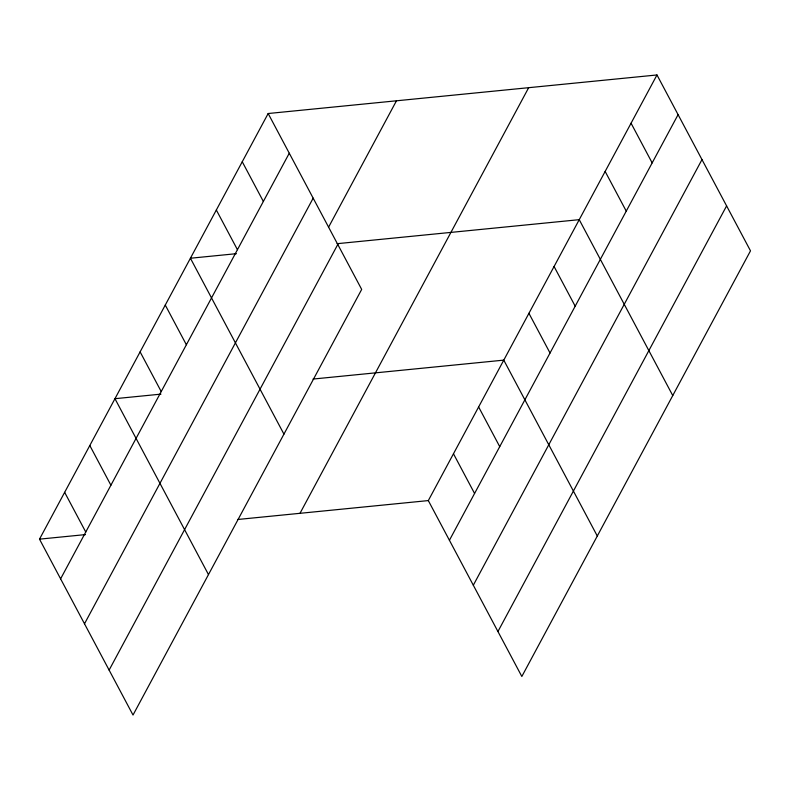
<?xml version="1.0" encoding="UTF-8"?>
<svg xmlns="http://www.w3.org/2000/svg" width="790" height="790" viewBox="0 0 790 790"><rect width="100%" height="100%" fill="white"/><g stroke="black" fill="none" stroke-linecap="round" stroke-linejoin="round"><path stroke-width="1.19" d="M268.166 113.523L361.682 289.416L133.016 715.039L39.5 539.155L268.166 113.523L656.984 74.961L750.5 250.845L521.835 676.477L428.318 500.584L656.984 74.961M60.603 578.843L289.268 153.221M84.5 623.784L313.166 198.162M328.522 227.293L396.471 100.804M109.119 670.098L337.784 244.466M300.002 513.312L528.668 87.69M449.421 540.281L678.087 114.649M473.319 585.222L701.984 159.6M497.937 631.526L726.602 205.904M236.417 253.679L190.42 258.241L283.936 434.125M337.093 243.695L579.238 219.669L672.754 395.563M160.953 394.131L114.955 398.693L208.481 574.587M313.038 379.052L503.773 360.131L597.299 536.015M39.5 539.155L85.498 534.593M237.583 519.504L428.318 500.584M631.062 123.201L652.165 162.888M605.15 171.44L626.253 211.128M554.076 266.497L575.189 306.184M528.925 313.314L550.028 353.002M478.622 406.949L499.724 446.636M453.47 453.766L474.573 493.464M242.254 161.762L263.356 201.45M216.332 210.002L237.435 249.689M165.268 305.059L186.371 344.746M140.116 351.876L161.219 391.563M89.803 445.511L110.906 485.208M64.652 492.338L85.755 532.025"/></g></svg>
